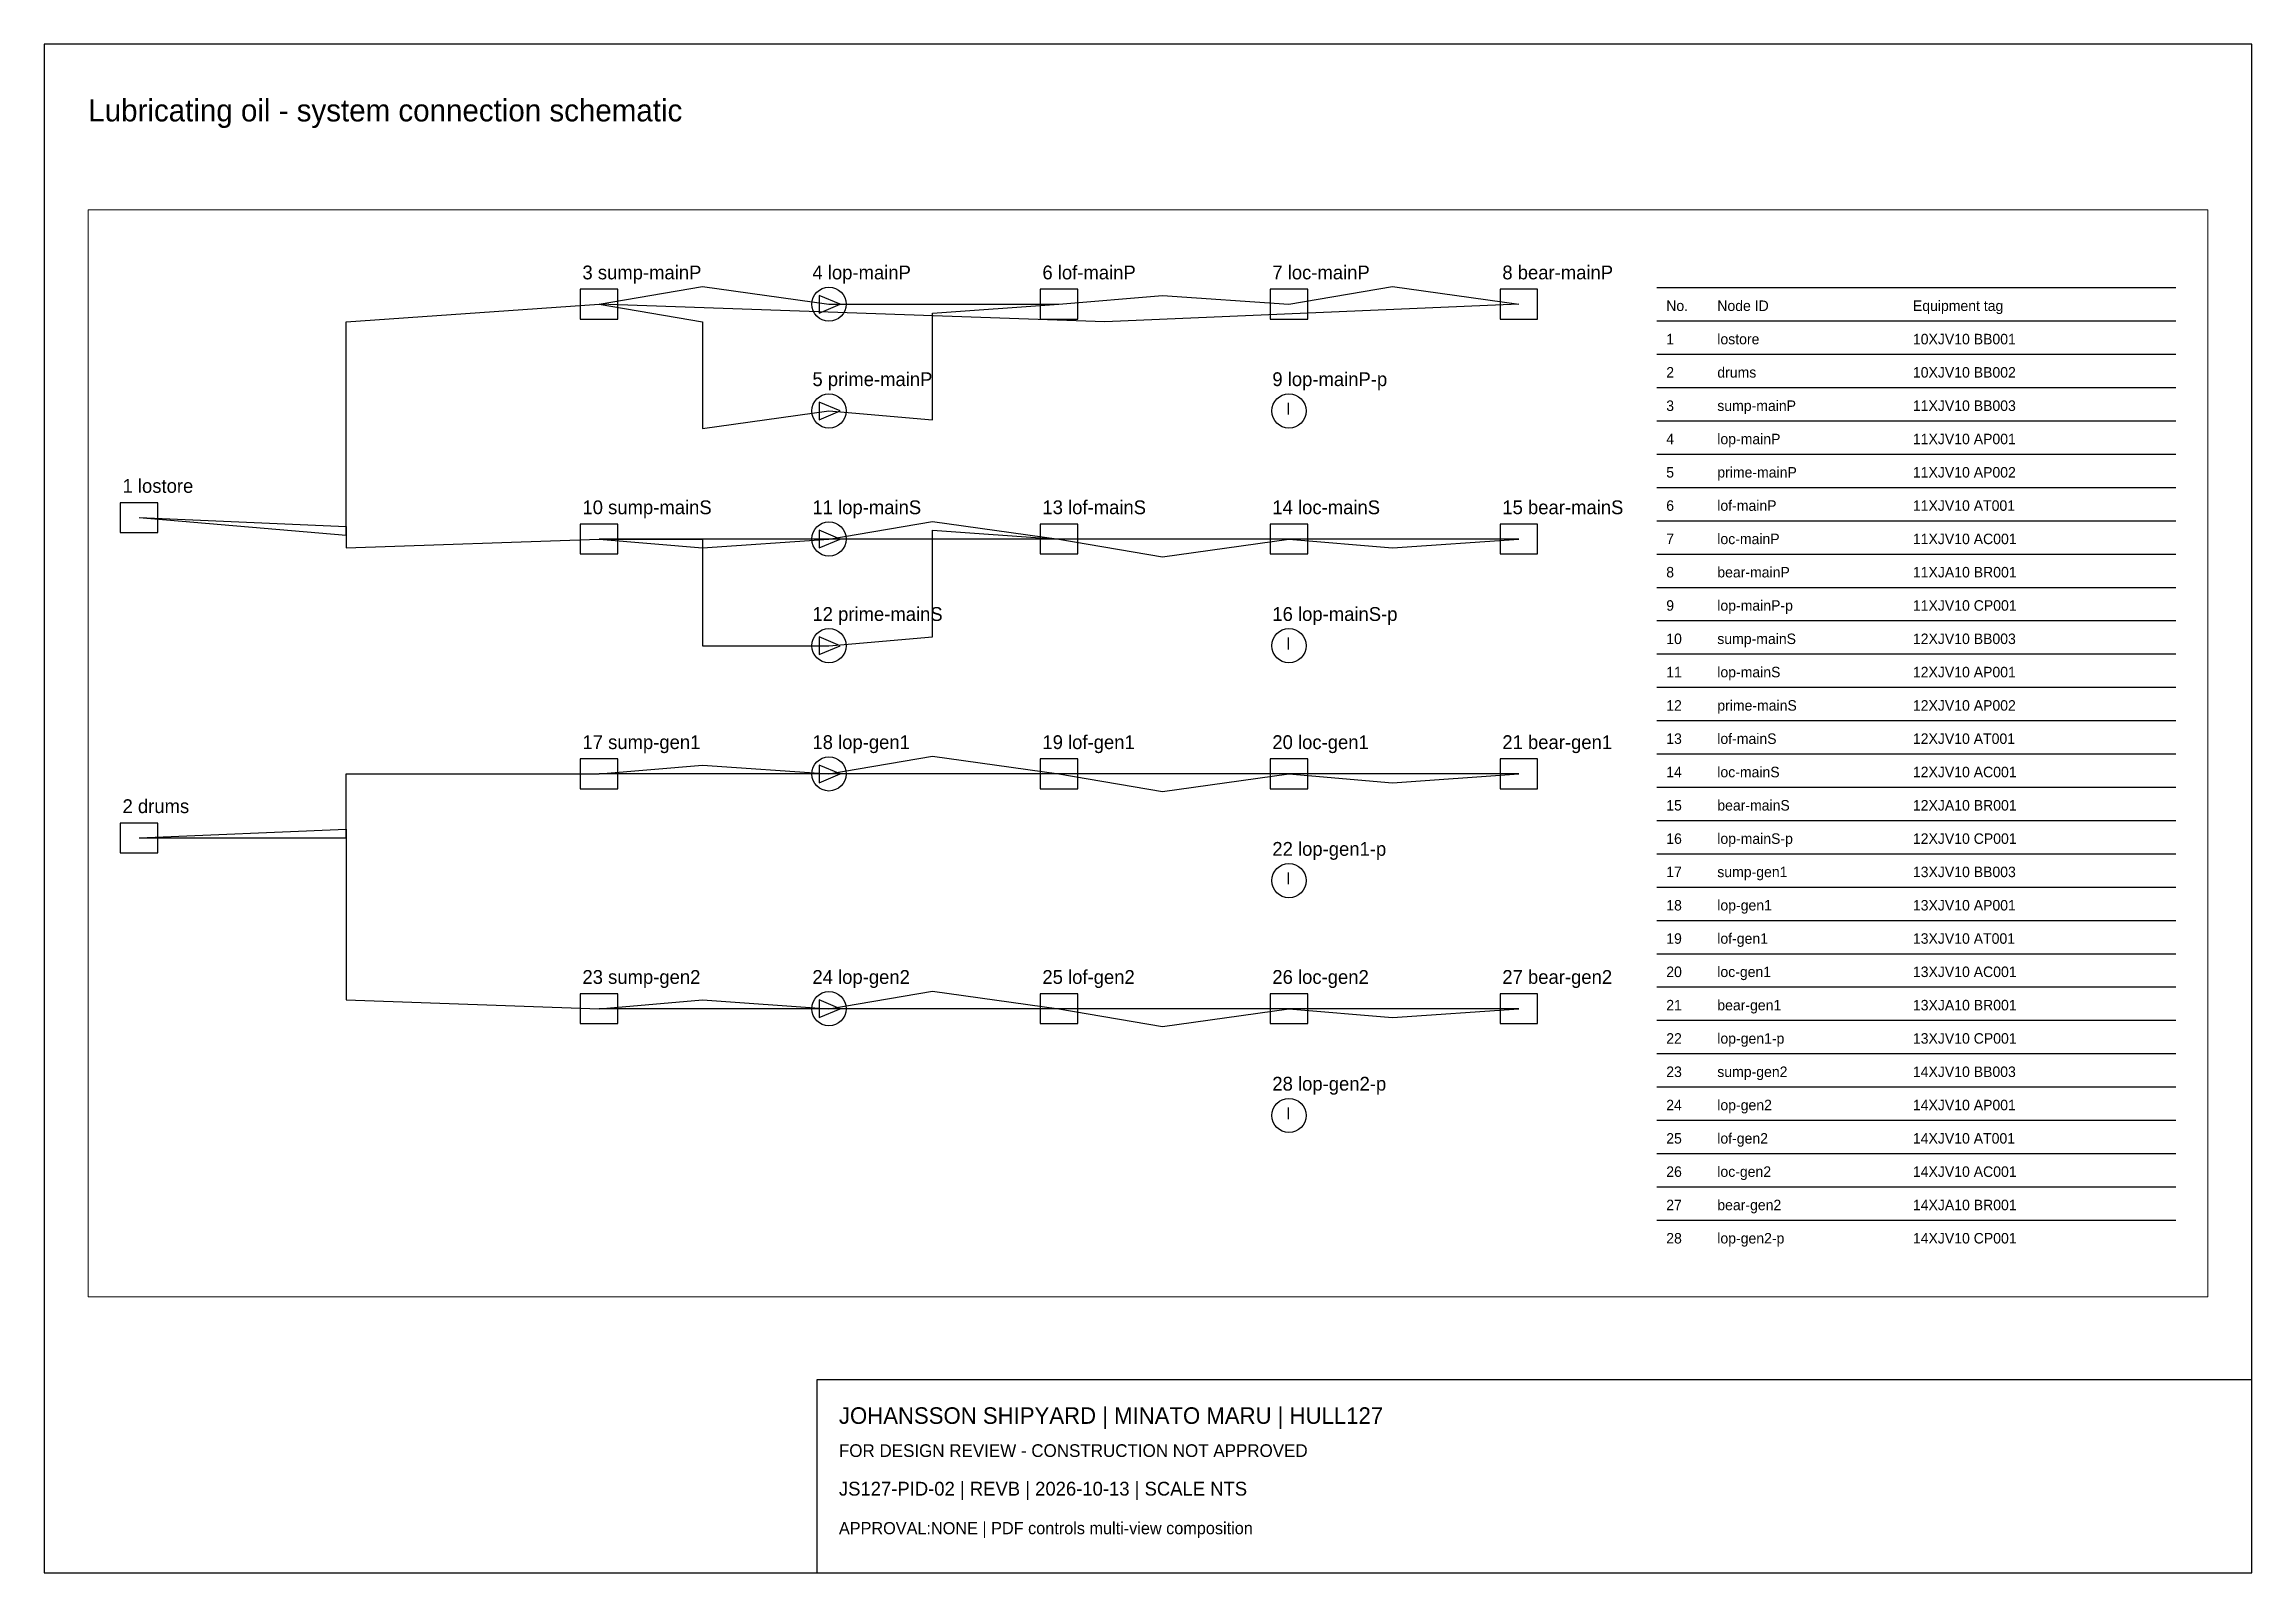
# Paper-space layout 'Layout1' of a CAD drawing. Header units: millimetres. Extents: x 10 to 410, y 10 to 287.
# The model-space entities are those that its viewports show. They can reach past a viewport. Long polylines and large blocks are cut down to what shows.
import ezdxf

# ---------------------------------------------------------------- set-up
doc = ezdxf.new("R2010")
doc.units = ezdxf.units.MM
for name, color, linetype in [('ANNOTATION', 7, 'Continuous'), ('EQUIPMENT', 3, 'Continuous'), ('GEOMETRY', 7, 'Continuous'), ('PIPING', 4, 'Continuous')]:
    doc.layers.add(name, color=color, linetype=linetype)

msp = doc.modelspace()

# ---------------------------------------------------------------- linework, layer by layer
at = {"layer": 'EQUIPMENT'}
for points in [[(113.93, 244.3), (120.73, 244.3), (120.73, 249.7), (113.93, 249.7)], [(157.2, 245.4), (161, 247), (157.2, 248.6)], [(197.27, 244.3), (204.07, 244.3), (204.07, 249.7), (197.27, 249.7)], [(238.93, 244.3), (245.73, 244.3), (245.73, 249.7), (238.93, 249.7)], [(280.6, 244.3), (287.4, 244.3), (287.4, 249.7), (280.6, 249.7)], [(157.2, 226.06), (161, 227.66), (157.2, 229.26)], [(30.6, 205.62), (37.4, 205.62), (37.4, 211.02), (30.6, 211.02)], [(113.93, 201.75), (120.73, 201.75), (120.73, 207.15), (113.93, 207.15)], [(157.2, 202.85), (161, 204.45), (157.2, 206.05)], [(197.27, 201.75), (204.07, 201.75), (204.07, 207.15), (197.27, 207.15)], [(238.93, 201.75), (245.73, 201.75), (245.73, 207.15), (238.93, 207.15)], [(280.6, 201.75), (287.4, 201.75), (287.4, 207.15), (280.6, 207.15)], [(157.2, 183.51), (161, 185.11), (157.2, 186.71)], [(113.93, 159.19), (120.73, 159.19), (120.73, 164.59), (113.93, 164.59)], [(197.27, 159.19), (204.07, 159.19), (204.07, 164.59), (197.27, 164.59)], [(238.93, 159.19), (245.73, 159.19), (245.73, 164.59), (238.93, 164.59)], [(280.6, 159.19), (287.4, 159.19), (287.4, 164.59), (280.6, 164.59)], [(157.2, 160.29), (161, 161.89), (157.2, 163.49)], [(30.6, 147.59), (37.4, 147.59), (37.4, 152.99), (30.6, 152.99)], [(113.93, 116.64), (120.73, 116.64), (120.73, 122.04), (113.93, 122.04)], [(157.2, 117.74), (161, 119.34), (157.2, 120.94)], [(197.27, 116.64), (204.07, 116.64), (204.07, 122.04), (197.27, 122.04)], [(238.93, 116.64), (245.73, 116.64), (245.73, 122.04), (238.93, 122.04)], [(280.6, 116.64), (287.4, 116.64), (287.4, 122.04), (280.6, 122.04)]]:
    msp.add_lwpolyline(points, close=True, dxfattribs=at)
for centre in [(159, 247), (159, 227.66), (242.33, 227.66), (159, 204.45), (159, 185.11), (242.33, 185.11), (159, 161.89), (242.33, 142.55), (159, 119.34), (242.33, 100)]:
    msp.add_circle(centre, 3.1, dxfattribs=at)
at = {"layer": 'GEOMETRY'}
for p, q in [((309, 250), (403, 250)), ((309, 243.97), (403, 243.97)), ((309, 237.93), (403, 237.93)), ((309, 231.9), (403, 231.9)), ((309, 225.86), (403, 225.86)), ((309, 219.83), (403, 219.83)), ((309, 213.79), (403, 213.79)), ((309, 207.76), (403, 207.76)), ((309, 201.72), (403, 201.72)), ((309, 195.69), (403, 195.69)), ((309, 189.66), (403, 189.66)), ((309, 183.62), (403, 183.62)), ((309, 177.59), (403, 177.59)), ((309, 171.55), (403, 171.55)), ((309, 165.52), (403, 165.52)), ((309, 159.48), (403, 159.48)), ((309, 153.45), (403, 153.45)), ((309, 147.41), (403, 147.41)), ((309, 141.38), (403, 141.38)), ((309, 135.34), (403, 135.34)), ((309, 129.31), (403, 129.31)), ((309, 123.28), (403, 123.28)), ((309, 117.24), (403, 117.24)), ((309, 111.21), (403, 111.21)), ((309, 105.17), (403, 105.17)), ((309, 99.14), (403, 99.14)), ((309, 93.1), (403, 93.1)), ((309, 87.07), (403, 87.07)), ((309, 81.03), (403, 81.03))]:
    msp.add_line(p, q, dxfattribs=at)
at = {"layer": 'PIPING'}
for points in [[(117.33, 247), (136.08, 250.2), (136.08, 250.2), (159, 247)], [(200.67, 247), (219.42, 248.6), (219.42, 248.6), (242.33, 247)], [(242.33, 247), (261.08, 250.2), (261.08, 250.2), (284, 247)], [(34, 208.32), (71.5, 205.12), (71.5, 243.8), (117.33, 247)], [(117.33, 247), (136.08, 243.8), (136.08, 224.46), (159, 227.66)], [(284, 247), (209, 243.8), (209, 243.8), (117.33, 247)], [(159, 227.66), (177.75, 226.06), (177.75, 245.4), (200.67, 247)], [(159, 247), (177.75, 247), (177.75, 247), (200.67, 247)], [(34, 208.32), (71.5, 206.72), (71.5, 202.85), (117.33, 204.45)], [(117.33, 204.45), (136.08, 202.85), (136.08, 202.85), (159, 204.45)], [(117.33, 204.45), (136.08, 204.45), (136.08, 185.11), (159, 185.11)], [(284, 204.45), (209, 204.45), (209, 204.45), (117.33, 204.45)], [(159, 204.45), (177.75, 207.65), (177.75, 207.65), (200.67, 204.45)], [(159, 185.11), (177.75, 186.71), (177.75, 206.05), (200.67, 204.45)], [(200.67, 204.45), (219.42, 201.25), (219.42, 201.25), (242.33, 204.45)], [(242.33, 204.45), (261.08, 202.85), (261.08, 202.85), (284, 204.45)], [(159, 161.89), (177.75, 165.09), (177.75, 165.09), (200.67, 161.89)], [(34, 150.29), (71.5, 150.29), (71.5, 161.89), (117.33, 161.89)], [(117.33, 161.89), (136.08, 163.49), (136.08, 163.49), (159, 161.89)], [(284, 161.89), (209, 161.89), (209, 161.89), (117.33, 161.89)], [(200.67, 161.89), (219.42, 158.69), (219.42, 158.69), (242.33, 161.89)], [(242.33, 161.89), (261.08, 160.29), (261.08, 160.29), (284, 161.89)], [(34, 150.29), (71.5, 151.89), (71.5, 120.94), (117.33, 119.34)], [(117.33, 119.34), (136.08, 120.94), (136.08, 120.94), (159, 119.34)], [(159, 119.34), (177.75, 122.54), (177.75, 122.54), (200.67, 119.34)], [(284, 119.34), (209, 119.34), (209, 119.34), (117.33, 119.34)], [(200.67, 119.34), (219.42, 116.14), (219.42, 116.14), (242.33, 119.34)], [(242.33, 119.34), (261.08, 117.74), (261.08, 117.74), (284, 119.34)]]:
    msp.add_lwpolyline(points, dxfattribs=at)

# ---------------------------------------------------------------- texts
at = {"layer": 'ANNOTATION'}
for s, height, p in [('3 sump-mainP', 2.5, (114.33, 251.5)), ('4 lop-mainP', 2.5, (156, 251.5)), ('6 lof-mainP', 2.5, (197.67, 251.5)), ('7 loc-mainP', 2.5, (239.33, 251.5)), ('8 bear-mainP', 2.5, (281, 251.5)), ('No.', 1.9, (310.7, 245.77)), ('Node ID', 1.9, (319.95, 245.77)), ('Equipment tag', 1.9, (355.39, 245.77)), ('1', 1.9, (310.7, 239.73)), ('lostore', 1.9, (319.95, 239.73)), ('10XJV10 BB001', 1.9, (355.39, 239.73)), ('5 prime-mainP', 2.5, (156, 232.16)), ('9 lop-mainP-p', 2.5, (239.33, 232.16)), ('2', 1.9, (310.7, 233.7)), ('drums', 1.9, (319.95, 233.7)), ('10XJV10 BB002', 1.9, (355.39, 233.7)), ('I', 2.2, (241.83, 226.96)), ('3', 1.9, (310.7, 227.66)), ('sump-mainP', 1.9, (319.95, 227.66)), ('11XJV10 BB003', 1.9, (355.39, 227.66)), ('4', 1.9, (310.7, 221.63)), ('lop-mainP', 1.9, (319.95, 221.63)), ('11XJV10 AP001', 1.9, (355.39, 221.63)), ('5', 1.9, (310.7, 215.59)), ('prime-mainP', 1.9, (319.95, 215.59)), ('11XJV10 AP002', 1.9, (355.39, 215.59)), ('1 lostore', 2.5, (31, 212.82)), ('10 sump-mainS', 2.5, (114.33, 208.95)), ('11 lop-mainS', 2.5, (156, 208.95)), ('13 lof-mainS', 2.5, (197.67, 208.95)), ('14 loc-mainS', 2.5, (239.33, 208.95)), ('15 bear-mainS', 2.5, (281, 208.95)), ('6', 1.9, (310.7, 209.56)), ('lof-mainP', 1.9, (319.95, 209.56)), ('11XJV10 AT001', 1.9, (355.39, 209.56)), ('7', 1.9, (310.7, 203.52)), ('loc-mainP', 1.9, (319.95, 203.52)), ('11XJV10 AC001', 1.9, (355.39, 203.52)), ('8', 1.9, (310.7, 197.49)), ('bear-mainP', 1.9, (319.95, 197.49)), ('11XJA10 BR001', 1.9, (355.39, 197.49)), ('12 prime-mainS', 2.5, (156, 189.61)), ('16 lop-mainS-p', 2.5, (239.33, 189.61)), ('9', 1.9, (310.7, 191.46)), ('lop-mainP-p', 1.9, (319.95, 191.46)), ('11XJV10 CP001', 1.9, (355.39, 191.46)), ('I', 2.2, (241.83, 184.41)), ('10', 1.9, (310.7, 185.42)), ('sump-mainS', 1.9, (319.95, 185.42)), ('12XJV10 BB003', 1.9, (355.39, 185.42)), ('11', 1.9, (310.7, 179.39)), ('lop-mainS', 1.9, (319.95, 179.39)), ('12XJV10 AP001', 1.9, (355.39, 179.39)), ('12', 1.9, (310.7, 173.35)), ('prime-mainS', 1.9, (319.95, 173.35)), ('12XJV10 AP002', 1.9, (355.39, 173.35)), ('17 sump-gen1', 2.5, (114.33, 166.39)), ('18 lop-gen1', 2.5, (156, 166.39)), ('19 lof-gen1', 2.5, (197.67, 166.39)), ('20 loc-gen1', 2.5, (239.33, 166.39)), ('21 bear-gen1', 2.5, (281, 166.39)), ('13', 1.9, (310.7, 167.32)), ('lof-mainS', 1.9, (319.95, 167.32)), ('12XJV10 AT001', 1.9, (355.39, 167.32)), ('14', 1.9, (310.7, 161.28)), ('loc-mainS', 1.9, (319.95, 161.28)), ('12XJV10 AC001', 1.9, (355.39, 161.28)), ('2 drums', 2.5, (31, 154.79)), ('15', 1.9, (310.7, 155.25)), ('bear-mainS', 1.9, (319.95, 155.25)), ('12XJA10 BR001', 1.9, (355.39, 155.25)), ('22 lop-gen1-p', 2.5, (239.33, 147.05)), ('16', 1.9, (310.7, 149.21)), ('lop-mainS-p', 1.9, (319.95, 149.21)), ('12XJV10 CP001', 1.9, (355.39, 149.21)), ('I', 2.2, (241.83, 141.85)), ('17', 1.9, (310.7, 143.18)), ('sump-gen1', 1.9, (319.95, 143.18)), ('13XJV10 BB003', 1.9, (355.39, 143.18)), ('18', 1.9, (310.7, 137.14)), ('lop-gen1', 1.9, (319.95, 137.14)), ('13XJV10 AP001', 1.9, (355.39, 137.14)), ('19', 1.9, (310.7, 131.11)), ('lof-gen1', 1.9, (319.95, 131.11)), ('13XJV10 AT001', 1.9, (355.39, 131.11)), ('23 sump-gen2', 2.5, (114.33, 123.84)), ('24 lop-gen2', 2.5, (156, 123.84)), ('25 lof-gen2', 2.5, (197.67, 123.84)), ('26 loc-gen2', 2.5, (239.33, 123.84)), ('27 bear-gen2', 2.5, (281, 123.84)), ('20', 1.9, (310.7, 125.08)), ('loc-gen1', 1.9, (319.95, 125.08)), ('13XJV10 AC001', 1.9, (355.39, 125.08)), ('21', 1.9, (310.7, 119.04)), ('bear-gen1', 1.9, (319.95, 119.04)), ('13XJA10 BR001', 1.9, (355.39, 119.04)), ('22', 1.9, (310.7, 113.01)), ('lop-gen1-p', 1.9, (319.95, 113.01)), ('13XJV10 CP001', 1.9, (355.39, 113.01)), ('23', 1.9, (310.7, 106.97)), ('sump-gen2', 1.9, (319.95, 106.97)), ('14XJV10 BB003', 1.9, (355.39, 106.97)), ('28 lop-gen2-p', 2.5, (239.33, 104.5)), ('I', 2.2, (241.83, 99.3)), ('24', 1.9, (310.7, 100.94)), ('lop-gen2', 1.9, (319.95, 100.94)), ('14XJV10 AP001', 1.9, (355.39, 100.94)), ('25', 1.9, (310.7, 94.9)), ('lof-gen2', 1.9, (319.95, 94.9)), ('14XJV10 AT001', 1.9, (355.39, 94.9)), ('26', 1.9, (310.7, 88.87)), ('loc-gen2', 1.9, (319.95, 88.87)), ('14XJV10 AC001', 1.9, (355.39, 88.87)), ('27', 1.9, (310.7, 82.83)), ('bear-gen2', 1.9, (319.95, 82.83)), ('14XJA10 BR001', 1.9, (355.39, 82.83)), ('28', 1.9, (310.7, 76.8)), ('lop-gen2-p', 1.9, (319.95, 76.8)), ('14XJV10 CP001', 1.9, (355.39, 76.8))]:
    msp.add_text(s, height=height, dxfattribs=at).set_placement(p)

psp = doc.layouts.get("Layout1")

# ---------------------------------------------------------------- linework, layer by layer
for points in [[(10, 10), (410, 10), (410, 287), (10, 287)], [(150, 10), (410, 10), (410, 45), (150, 45)]]:
    psp.add_lwpolyline(points, close=True)

# ---------------------------------------------------------------- texts
for s, height, p in [('Lubricating oil - system connection schematic', 4, (18, 273)), ('JOHANSSON SHIPYARD | MINATO MARU | HULL127', 3, (154, 37)), ('FOR DESIGN REVIEW - CONSTRUCTION NOT APPROVED', 2.3, (154, 31)), ('JS127-PID-02 | REVB | 2026-10-13 | SCALE NTS', 2.5, (154, 24)), ('APPROVAL:NONE | PDF controls multi-view composition', 2.2, (154, 17))]:
    psp.add_text(s, height=height).set_placement(p)

# ---------------------------------------------------------------- viewports
at = {"layer": 'VIEWPORTS'}
psp.add_viewport(center=(210, 158.5), size=(384, 197), view_center_point=(216.8, 165.62), view_height=197, dxfattribs=at)

doc.saveas('drawing.dxf')
